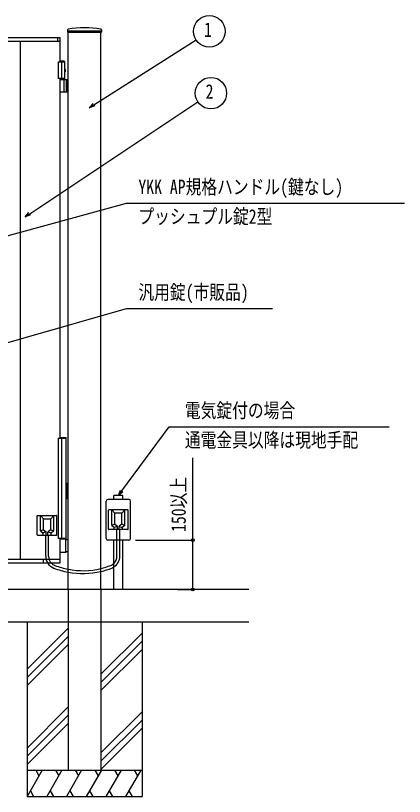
# Model space of a CAD drawing. Units: millimetres, scale not verified. Extents: x -4205 to 4205, y -2970 to 2970.
# Drawn here: x 260 to 1444, y -858 to 1519 of the extents above; entities that cross this region are included whole.
import ezdxf
from ezdxf.enums import TextEntityAlignment as Align

# ---------------------------------------------------------------- set-up
doc = ezdxf.new("R2010")
doc.units = ezdxf.units.MM
doc.header["$LTSCALE"] = 10
doc.layers.add('0-4_YKK_A1', color=4, linetype='Continuous')
doc.layers.add('0-5_YKK_D', color=6, linetype='Continuous')
doc.styles.add('ＭＳ ゴシック', font='')
doc.styles.get('ＭＳ ゴシック').set_extended_font_data('MS Gothic')

msp = doc.modelspace()

# ---------------------------------------------------------------- linework, layer by layer
at = {"layer": '0-4_YKK_A1'}
for p, q in [((418.27, 1476.02), (417.92, 1469.36)), ((521.77, 1476.02), (522.12, 1469.36)), ((-404.98, 1452.33), (395.02, 1452.33)), ((387.72, 1452.33), (387.72, 1441.33)), ((395.02, 1452.33), (395.02, 1377.33)), ((418.42, 1468.83), (521.62, 1468.83)), ((420.02, -227.67), (420.02, 1468.83)), ((520.02, 1472.33), (520.02, 1468.83)), ((520.02, -227.67), (520.02, 1468.83)), ((-404.98, 1441.33), (395.02, 1441.33)), ((275.02, -136.67), (275.02, 1441.33)), ((407.52, 1380.33), (395.02, 1380.33)), ((407.52, 1380.33), (409.52, 1378.33)), ((409.52, 1378.33), (395.02, 1378.33)), ((400.02, 1377.33), (400.02, 1327.33)), ((409.52, 1324.33), (409.52, 1378.33)), ((409.52, 1355.83), (410.93, 1355.45)), ((409.52, 1327.33), (390.02, 1327.33)), ((395.02, 1327.33), (395.02, 233.33)), ((395.02, 1324.33), (420.02, 1324.33)), ((407.83, 1287.83), (407.83, 1322.83)), ((413.52, 1324.33), (413.52, 1286.33)), ((416.02, 1324.33), (416.02, 1286.33)), ((420.02, 1286.33), (395.02, 1286.33)), ((390.02, 233.33), (390.02, -72.67)), ((390.02, 233.33), (414.02, 233.33)), ((395.02, 235.33), (412.77, 235.33)), ((400.02, 233.33), (400.02, -72.67)), ((413.77, 233.33), (413.77, 234.33)), ((414.02, 97.33), (414.02, 233.33)), ((415.02, 97.33), (413.05, 97.33)), ((413.05, 97.33), (413.05, 47.33)), ((415.02, 97.33), (415.02, 47.33)), ((586.52, 58.58), (559.52, 58.58)), ((559.52, 46.33), (559.52, 58.58)), ((586.52, 46.33), (586.52, 58.58)), ((415.02, 47.33), (413.05, 47.33)), ((414.02, -72.67), (414.02, 47.33)), ((536.02, -72.67), (536.02, 41.33)), ((605.02, 46.33), (541.02, 46.33)), ((610.02, -72.67), (610.02, 41.33)), ((543.02, -44.67), (543.02, 13.33)), ((602.02, 14.33), (544.02, 14.33)), ((562.02, 4.33), (553.02, 14.33)), ((553.02, -32.19), (553.02, 14.33)), ((562.02, -28.2), (562.02, 3.33)), ((583.02, 4.33), (563.02, 4.33)), ((584.02, 4.33), (593.02, 14.33)), ((584.02, -28.2), (584.02, 3.33)), ((593.02, -32.19), (593.02, 14.33)), ((603.02, -44.67), (603.02, 13.33)), ((326.02, -61.67), (326.02, -3.67)), ((327.02, -2.67), (385.02, -2.67)), ((345.02, -12.67), (336.02, -2.67)), ((336.02, -49.19), (336.02, -2.67)), ((345.02, -45.2), (345.02, -13.67)), ((346.02, -12.67), (366.02, -12.67)), ((367.02, -12.67), (376.02, -2.67)), ((367.02, -45.2), (367.02, -13.67)), ((376.02, -49.19), (376.02, -2.67)), ((386.02, -61.67), (386.02, -3.67)), ((344.55, -45.88), (336.02, -49.67)), ((345.38, -45.97), (353.16, -52.37)), ((366.66, -45.97), (358.88, -52.37)), ((367.45, -45.86), (376.02, -49.67)), ((602.02, -45.67), (544.02, -45.67)), ((561.59, -28.86), (553.02, -32.67)), ((553.4, -32.97), (560.14, -38.37)), ((570.12, -35.79), (560.52, -38.67)), ((560.52, -45.67), (560.52, -39.15)), ((562.38, -28.97), (570.16, -35.37)), ((568.72, -126.61), (568.72, -45.67)), ((570.52, -45.67), (570.52, -36.14)), ((575.52, -45.67), (575.52, -36.14)), ((583.66, -28.97), (575.88, -35.37)), ((575.93, -35.79), (585.52, -38.67)), ((577.32, -126.61), (577.32, -45.67)), ((584.49, -28.88), (593.02, -32.67)), ((585.52, -45.67), (585.52, -39.15)), ((592.64, -32.97), (585.9, -38.37)), ((327.02, -62.67), (385.02, -62.67)), ((336.4, -49.97), (343.14, -55.37)), ((353.11, -52.79), (343.52, -55.67)), ((343.52, -62.67), (343.52, -56.15)), ((351.72, -126.61), (351.72, -62.67)), ((353.52, -62.67), (353.52, -53.14)), ((358.52, -62.67), (358.52, -53.14)), ((358.92, -52.79), (368.52, -55.67)), ((360.32, -126.61), (360.32, -62.67)), ((368.52, -62.67), (368.52, -56.15)), ((375.64, -49.97), (368.9, -55.37)), ((414.02, -72.67), (390.02, -72.67)), ((395.02, -72.67), (395.02, -147.67)), ((412.37, -74.67), (395.02, -74.67)), ((413.02, -74.67), (395.02, -74.67)), ((411.58, -76.17), (411.58, -113.17)), ((412.66, -74.76), (412.65, -74.75)), ((413.89, -75.59), (412.66, -74.76)), ((413.02, -72.67), (413.02, -74.67)), ((414.17, -75.67), (420.02, -75.67)), ((605.02, -77.67), (541.02, -77.67)), ((559.52, -227.67), (559.52, -77.67)), ((586.52, -227.67), (586.52, -77.67)), ((395.02, -114.67), (412.37, -114.67)), ((412.65, -114.59), (412.66, -114.58)), ((412.66, -114.58), (413.89, -113.75)), ((420.02, -113.67), (414.17, -113.67)), ((395.02, -136.67), (-404.98, -136.67)), ((344.52, -147.67), (344.52, -136.67)), ((395.02, -136.67), (395.02, -147.48)), ((395.02, -147.67), (-404.98, -147.67)), ((970.02, -227.67), (-1208.45, -227.67)), ((420.02, -227.67), (420.02, -777.67)), ((520.02, -227.67), (520.02, -777.67)), ((970.02, -327.67), (-926.71, -327.67)), ((295.02, -327.67), (295.02, -857.67)), ((645.02, -327.67), (645.02, -857.67)), ((420.02, -345.46), (295.02, -470.46)), ((420.02, -370.46), (295.02, -495.46)), ((645.02, -360.46), (520.02, -485.46)), ((420.02, -395.46), (295.02, -520.46)), ((645.02, -385.46), (520.02, -510.46)), ((645.02, -410.46), (520.02, -535.46)), ((420.02, -585.46), (295.02, -710.46)), ((420.02, -610.46), (295.02, -735.46)), ((645.02, -600.46), (520.02, -725.46)), ((420.02, -635.46), (295.02, -760.46)), ((645.02, -625.46), (520.02, -750.46)), ((645.02, -650.46), (520.02, -775.46)), ((295.02, -777.67), (645.02, -777.67)), ((341.21, -777.67), (295.02, -857.67)), ((321.21, -777.67), (331.21, -794.99)), ((401.21, -777.67), (355.02, -857.67)), ((381.21, -777.67), (391.21, -794.99)), ((461.21, -777.67), (415.02, -857.67)), ((420.02, -777.67), (520.02, -777.67)), ((441.21, -777.67), (451.21, -794.99)), ((521.21, -777.67), (475.02, -857.67)), ((501.21, -777.67), (511.21, -794.99)), ((581.21, -777.67), (535.02, -857.67)), ((561.21, -777.67), (571.21, -794.99)), ((641.21, -777.67), (595.02, -857.67)), ((621.21, -777.67), (631.21, -794.99)), ((305.02, -840.35), (315.02, -857.67)), ((365.02, -840.35), (375.02, -857.67)), ((425.02, -840.35), (435.02, -857.67)), ((485.02, -840.35), (495.02, -857.67)), ((545.02, -840.35), (555.02, -857.67)), ((605.02, -840.35), (615.02, -857.67)), ((295.02, -857.67), (645.02, -857.67))]:
    msp.add_line(p, q, dxfattribs=at)
for points in [[(520.02, 1472.33), (420.02, 1472.33), (420.02, 1468.83)], [(409.52, 1377.33), (390.02, 1377.33), (390.02, 1327.33)], [(409.52, 1355.83), (409.52, 1348.83), (410.93, 1349.21)], [(411.87, 1354.43), (409.92, 1353.48), (409.31, 1352.33)], [(411.87, 1350.23), (409.92, 1351.18), (409.31, 1352.33)]]:
    msp.add_lwpolyline(points, dxfattribs=at)
for centre, radius, start, end in [((420.27, 1475.91), 2, 99.00123, 177), ((470.02, 1161.83), 320, 80.99877, 99.00123), ((519.77, 1475.91), 2, 3, 80.99877), ((418.42, 1469.33), 0.5, 177, 270), ((521.62, 1469.33), 0.5, 270, 3), ((410.59, 1354.2), 1.3, 14.0353, 75), ((410.59, 1350.46), 1.3, 285, 345.9647), ((403.12, 1352.33), 9, 345.9647, 14.0353), ((406.33, 1322.83), 1.5, 0, 90), ((406.33, 1287.83), 1.5, 270, 0), ((412.77, 234.33), 1, 0, 90), ((541.02, 41.33), 5, 90, 180), ((605.02, 41.33), 5, 0, 90), ((544.02, 13.33), 1, 90, 180), ((563.02, 3.33), 1, 90, 180), ((583.02, 3.33), 1, 0, 90), ((602.02, 13.33), 1, 0, 90), ((327.02, -3.67), 1, 90, 180), ((346.02, -13.67), 1, 90, 180), ((366.02, -13.67), 1, 0, 90), ((385.02, -3.67), 1, 0, 90), ((346.02, -45.2), 1, 180, 230.52754), ((366.02, -45.2), 1, 309.47246, 0), ((544.02, -44.67), 1, 180, 270), ((554.02, -32.19), 1, 180, 231.34019), ((559.52, -39.15), 1, 0, 51.34019), ((563.02, -28.2), 1, 180, 230.52754), ((569.52, -36.14), 1, 0, 50.52754), ((576.52, -36.14), 1, 129.47246, 180), ((583.02, -28.2), 1, 309.47246, 0), ((586.52, -39.15), 1, 128.65981, 180), ((592.02, -32.19), 1, 308.65981, 0), ((602.02, -44.67), 1, 270, 0), ((327.02, -61.67), 1, 180, 270), ((337.02, -49.19), 1, 180, 231.34019), ((342.52, -56.15), 1, 0, 51.34019), ((352.52, -53.14), 1, 0, 50.52754), ((359.52, -53.14), 1, 129.47246, 180), ((369.52, -56.15), 1, 128.65981, 180), ((375.02, -49.19), 1, 308.65981, 0), ((385.02, -61.67), 1, 270, 0), ((412.37, -75.17), 0.5, 56.30993, 90), ((414.17, -75.17), 0.5, 236.30993, 270.00001), ((541.02, -72.67), 5, 180, 270), ((605.02, -72.67), 5, 270, 0), ((412.37, -114.17), 0.5, 270, 303.69007), ((414.17, -114.17), 0.5, 89.99999, 123.69007), ((390.32, -126.61), 38.6, 180, 213.06722), ((390.32, -126.61), 30, 180, 224.59045), ((538.72, -126.61), 30, 313.89455, 0), ((538.72, -126.61), 38.6, 302.60607, 0), ((548.02, -123.46), 29.3, 359.71101, 0.28899), ((390.32, -126.61), 38.6, 213.06722, 248.65022), ((390.32, -126.61), 30, 224.59045, 248.65022), ((464.52, 63.22), 242.41, 248.65022, 259.42214), ((464.52, 63.22), 233.81, 248.65022, 259.02833), ((464.52, 63.22), 233.81, 259.02833, 283.73139), ((464.52, 63.22), 233.81, 283.73139, 291.34978), ((464.52, 63.22), 242.41, 283.23522, 291.34978), ((538.72, -126.61), 30, 291.34978, 313.89455), ((538.72, -126.61), 38.6, 291.34978, 302.60607), ((464.52, 63.22), 242.41, 259.42214, 283.23522)]:
    msp.add_arc(centre, radius, start, end, dxfattribs=at)
at = {"layer": '0-5_YKK_D'}
for p, q in [((625.02, -77.66), (800.51, -77.66)), ((752.77, -227.66), (800.51, -227.66))]:
    msp.add_line(p, q, dxfattribs=at)
for points in [[(484.24, 1238.98), (498.59, 1248.09), (809.48, 1445.53)], [(289.01, 906.86), (303.16, 916.28), (814.79, 1256.61)], [(501.03, 1244.25), (484.24, 1238.98), (496.14, 1251.94)], [(-312.98, 699.44), (-296.58, 703.92), (598.02, 948.64), (1444.16, 948.64)], [(305.69, 912.49), (289.01, 906.86), (300.64, 920.07)], [(-333.8, 361.44), (-317.46, 366.12), (598.02, 628.08), (1042.61, 628.08)], [(573.02, 58.58), (583.13, 72.25), (727.53, 267.52), (1397.66, 267.52)], [(799.51, -227.66), (799.51, -77.66), (799.51, 172.94)], [(586.79, 69.54), (573.02, 58.58), (579.47, 74.96)]]:
    msp.add_lwpolyline(points, dxfattribs=at)
for centre, radius in [((850, 1471.26), 48), ((854.75, 1283.2), 48), ((799.51, -77.66), 4.25), ((799.51, -227.66), 4.25)]:
    msp.add_circle(centre, radius, dxfattribs=at)

# ---------------------------------------------------------------- texts
at = {"layer": '0-5_YKK_D', "style": 'ＭＳ ゴシック', "width": 0.8}
for s, p in [('1', (834, 1441.26)), ('2', (838.75, 1253.2)), ('YKK AP規格ハンドル(鍵なし)', (634.02, 962.59)), ('プッシュプル錠2型', (634.02, 872.59)), ('汎用錠(市販品)', (634.02, 642.03)), ('電気錠付の場合', (775.53, 282.12)), ('通電金具以降は現地手配', (775.53, 192.12))]:
    msp.add_text(s, height=43.99, dxfattribs=at).set_placement(p, align=Align.BOTTOM_LEFT)
msp.add_text('150以上', height=43.99, rotation=90, dxfattribs=at).set_placement((791.51, -52.66), align=Align.BOTTOM_LEFT)

doc.saveas('drawing.dxf')
